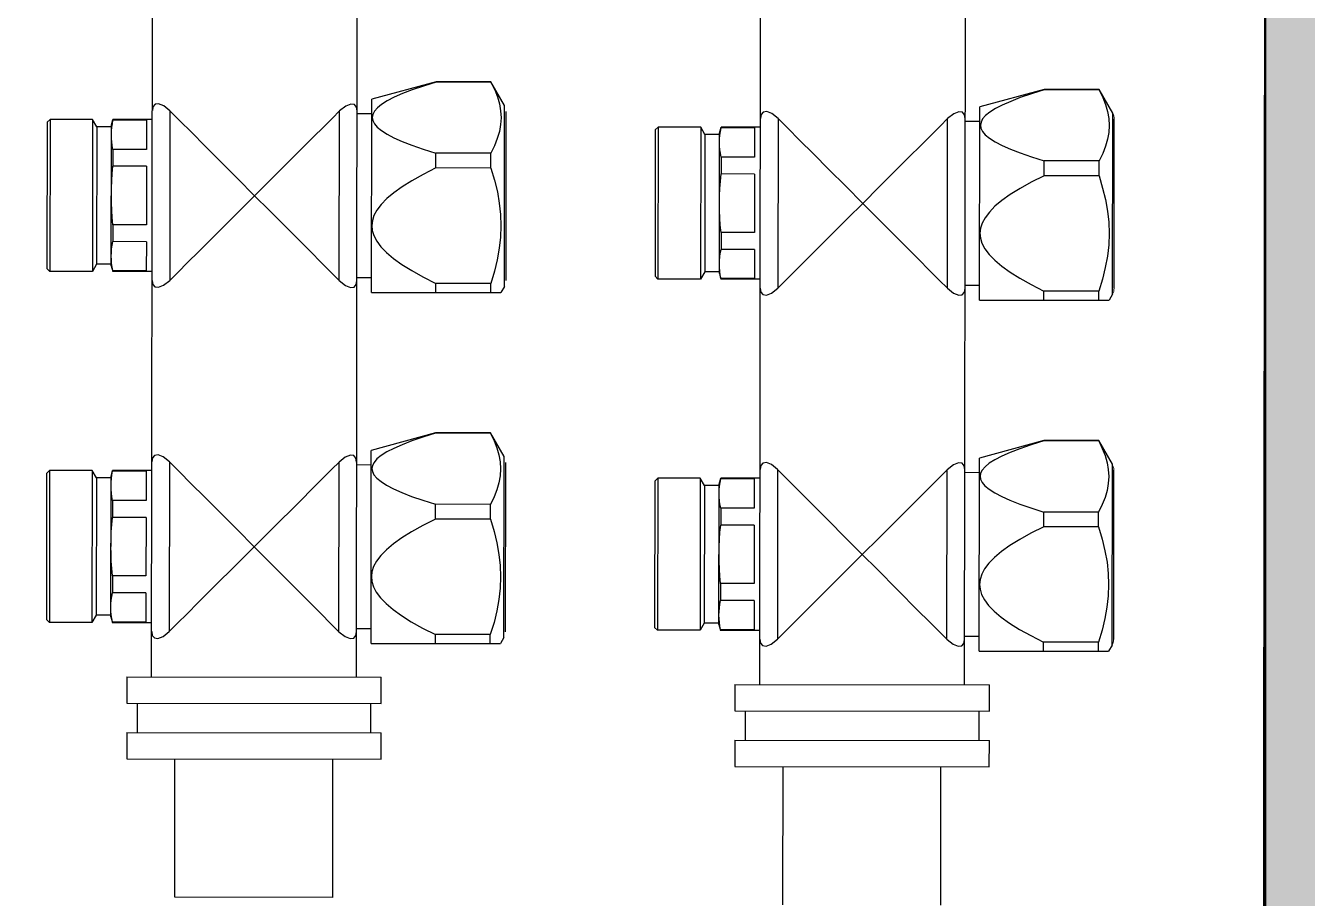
# Model space of a CAD drawing. Header units: millimetres. Extents: x 898 to 1196, y 229 to 443.
# Drawn here: x 1107.3529 to 1107.4956, y 400.0798 to 400.1769 of the extents above; entities that cross this region are included whole.
import ezdxf

# ---------------------------------------------------------------- set-up
doc = ezdxf.new("R2010")
doc.units = ezdxf.units.MM
doc.layers.get('0').update_dxf_attribs({"color": 41})
for name, color, linetype, lineweight in [('alim', 5, 'Continuous', 5), ('CHAUFFAGE', 4, 'Continuous', 5), ('p hachure', 253, 'Continuous', 15), ('p mur', 7, 'Continuous', 40)]:
    doc.layers.add(name, color=color, linetype=linetype, lineweight=lineweight)

# ---------------------------------------------------------------- blocks, each defined once
blk = doc.blocks.new('AUDIT_I_240531090321-0')
at = {"color": 5, "linetype": 'Continuous'}
for centre, start, end in [((12.011, 3.885), 90, 120), ((14.903, 3.885), 60, 90), ((18.011, 3.885), 90, 120), ((20.903, 3.885), 60, 90)]:
    blk.add_arc(centre, 0.2, start, end, dxfattribs=at)
blk = doc.blocks.new('c ef ecs')
at = {"layer": 'alim', "color": 5, "lineweight": -3}
for p, q in [((-303.67868, 72.86584), (-303.67835, 72.86617)), ((-303.67835, 72.86617), (-303.66208, 72.86617)), ((-303.66175, 72.86584), (-303.66208, 72.86617)), ((-303.63961, 72.86584), (-303.63929, 72.86617)), ((-303.63929, 72.86617), (-303.62301, 72.86617)), ((-303.62268, 72.86584), (-303.62301, 72.86617)), ((-303.67868, 72.86584), (-303.66175, 72.86584)), ((-303.67868, 72.8611), (-303.67868, 72.86584)), ((-303.66175, 72.8611), (-303.66175, 72.86584)), ((-303.63961, 72.8611), (-303.63961, 72.86584)), ((-303.63961, 72.86584), (-303.62268, 72.86584)), ((-303.62268, 72.8611), (-303.62268, 72.86584)), ((-303.67868, 72.8611), (-303.66175, 72.8611)), ((-303.67786, 72.86063), (-303.67868, 72.8611)), ((-303.67786, 72.86063), (-303.66256, 72.86063)), ((-303.67786, 72.859), (-303.67786, 72.86063)), ((-303.66256, 72.86063), (-303.66175, 72.8611)), ((-303.66256, 72.859), (-303.66256, 72.86063)), ((-303.6388, 72.86063), (-303.63961, 72.8611)), ((-303.63961, 72.8611), (-303.62268, 72.8611)), ((-303.6388, 72.859), (-303.6388, 72.86063)), ((-303.6388, 72.86063), (-303.6235, 72.86063)), ((-303.6235, 72.86063), (-303.62268, 72.8611)), ((-303.6235, 72.859), (-303.6235, 72.86063)), ((-303.67803, 72.859), (-303.67868, 72.85883)), ((-303.67868, 72.85883), (-303.67861, 72.85883)), ((-303.67868, 72.85445), (-303.67868, 72.85883)), ((-303.6782, 72.8589), (-303.67861, 72.85883)), ((-303.67861, 72.8551), (-303.67861, 72.85883)), ((-303.6778, 72.85896), (-303.6782, 72.8589)), ((-303.6624, 72.859), (-303.67803, 72.859)), ((-303.67739, 72.85899), (-303.6778, 72.85896)), ((-303.67698, 72.859), (-303.67739, 72.85899)), ((-303.67657, 72.85899), (-303.67698, 72.859)), ((-303.67617, 72.85896), (-303.67657, 72.85899)), ((-303.67576, 72.8589), (-303.67617, 72.85896)), ((-303.67535, 72.85883), (-303.67576, 72.8589)), ((-303.67535, 72.85883), (-303.67347, 72.85883)), ((-303.67535, 72.8551), (-303.67535, 72.85883)), ((-303.67266, 72.8589), (-303.67347, 72.85883)), ((-303.67347, 72.8551), (-303.67347, 72.85883)), ((-303.67185, 72.85896), (-303.67266, 72.8589)), ((-303.67103, 72.85899), (-303.67185, 72.85896)), ((-303.67021, 72.859), (-303.67103, 72.85899)), ((-303.6694, 72.85899), (-303.67021, 72.859)), ((-303.66858, 72.85896), (-303.6694, 72.85899)), ((-303.66777, 72.8589), (-303.66858, 72.85896)), ((-303.66696, 72.85883), (-303.66777, 72.8589)), ((-303.66696, 72.85883), (-303.66508, 72.85883)), ((-303.66696, 72.8551), (-303.66696, 72.85883)), ((-303.66467, 72.8589), (-303.66508, 72.85883)), ((-303.66508, 72.8551), (-303.66508, 72.85883)), ((-303.66426, 72.85896), (-303.66467, 72.8589)), ((-303.66386, 72.85899), (-303.66426, 72.85896)), ((-303.66345, 72.859), (-303.66386, 72.85899)), ((-303.66304, 72.85899), (-303.66345, 72.859)), ((-303.66263, 72.85896), (-303.66304, 72.85899)), ((-303.66223, 72.8589), (-303.66263, 72.85896)), ((-303.6624, 72.859), (-303.66175, 72.85883)), ((-303.66182, 72.85883), (-303.66223, 72.8589)), ((-303.66182, 72.85883), (-303.66175, 72.85883)), ((-303.66182, 72.8551), (-303.66182, 72.85883)), ((-303.66175, 72.85445), (-303.66175, 72.85883)), ((-303.63896, 72.859), (-303.63961, 72.85883)), ((-303.63961, 72.85445), (-303.63961, 72.85883)), ((-303.63961, 72.85883), (-303.63954, 72.85883)), ((-303.63913, 72.8589), (-303.63954, 72.85883)), ((-303.63954, 72.8551), (-303.63954, 72.85883)), ((-303.63873, 72.85896), (-303.63913, 72.8589)), ((-303.62333, 72.859), (-303.63896, 72.859)), ((-303.63832, 72.85899), (-303.63873, 72.85896)), ((-303.63791, 72.859), (-303.63832, 72.85899)), ((-303.63751, 72.85899), (-303.63791, 72.859)), ((-303.6371, 72.85896), (-303.63751, 72.85899)), ((-303.63669, 72.8589), (-303.6371, 72.85896)), ((-303.63629, 72.85883), (-303.63669, 72.8589)), ((-303.63629, 72.8551), (-303.63629, 72.85883)), ((-303.63629, 72.85883), (-303.6344, 72.85883)), ((-303.63359, 72.8589), (-303.6344, 72.85883)), ((-303.6344, 72.8551), (-303.6344, 72.85883)), ((-303.63278, 72.85896), (-303.63359, 72.8589)), ((-303.63197, 72.85899), (-303.63278, 72.85896)), ((-303.63115, 72.859), (-303.63197, 72.85899)), ((-303.63033, 72.85899), (-303.63115, 72.859)), ((-303.62952, 72.85896), (-303.63033, 72.85899)), ((-303.62871, 72.8589), (-303.62952, 72.85896)), ((-303.62789, 72.85883), (-303.62871, 72.8589)), ((-303.62789, 72.8551), (-303.62789, 72.85883)), ((-303.62789, 72.85883), (-303.62601, 72.85883)), ((-303.6256, 72.8589), (-303.62601, 72.85883)), ((-303.62601, 72.8551), (-303.62601, 72.85883)), ((-303.6252, 72.85896), (-303.6256, 72.8589)), ((-303.62479, 72.85899), (-303.6252, 72.85896)), ((-303.62438, 72.859), (-303.62479, 72.85899)), ((-303.62397, 72.85899), (-303.62438, 72.859)), ((-303.62357, 72.85896), (-303.62397, 72.85899)), ((-303.62316, 72.8589), (-303.62357, 72.85896)), ((-303.62333, 72.859), (-303.62268, 72.85883)), ((-303.62275, 72.85883), (-303.62316, 72.8589)), ((-303.62275, 72.8551), (-303.62275, 72.85883)), ((-303.62275, 72.85883), (-303.62268, 72.85883)), ((-303.62268, 72.85445), (-303.62268, 72.85883)), ((-303.61665, 72.85721), (-303.61665, 72.82889)), ((-303.61665, 72.85721), (-303.61372, 72.85721)), ((-303.61372, 72.85721), (-303.61372, 72.82889)), ((-303.61372, 72.85607), (-303.61046, 72.85607)), ((-303.61046, 72.85721), (-303.61046, 72.82889)), ((-303.61046, 72.85721), (-303.60753, 72.85721)), ((-303.60753, 72.85721), (-303.60753, 72.82889)), ((-303.61665, 72.85445), (-303.88718, 72.85445)), ((-303.68009, 72.85438), (-303.67966, 72.85445)), ((-303.67861, 72.8551), (-303.67535, 72.8551)), ((-303.67347, 72.8551), (-303.66696, 72.8551)), ((-303.66508, 72.8551), (-303.66182, 72.8551)), ((-303.66077, 72.85445), (-303.66033, 72.85438)), ((-303.64103, 72.85438), (-303.64059, 72.85445)), ((-303.63954, 72.8551), (-303.63629, 72.8551)), ((-303.6344, 72.8551), (-303.62789, 72.8551)), ((-303.62601, 72.8551), (-303.62275, 72.8551)), ((-303.62171, 72.85445), (-303.62127, 72.85438)), ((-303.68042, 72.85375), (-303.68037, 72.85415)), ((-303.6802, 72.85318), (-303.68042, 72.85375)), ((-303.68037, 72.85415), (-303.68009, 72.85438)), ((-303.67966, 72.85249), (-303.6802, 72.85318)), ((-303.66023, 72.85318), (-303.66077, 72.85249)), ((-303.66033, 72.85438), (-303.66006, 72.85415)), ((-303.66001, 72.85375), (-303.66023, 72.85318)), ((-303.66006, 72.85415), (-303.66001, 72.85375)), ((-303.64136, 72.85375), (-303.6413, 72.85415)), ((-303.64114, 72.85318), (-303.64136, 72.85375)), ((-303.6413, 72.85415), (-303.64103, 72.85438)), ((-303.64059, 72.85249), (-303.64114, 72.85318)), ((-303.62116, 72.85318), (-303.62171, 72.85249)), ((-303.62127, 72.85438), (-303.62099, 72.85415)), ((-303.62094, 72.85375), (-303.62116, 72.85318)), ((-303.62099, 72.85415), (-303.62094, 72.85375)), ((-303.67966, 72.85249), (-303.66077, 72.85249)), ((-303.67966, 72.85249), (-303.67855, 72.85139)), ((-303.6617, 72.85157), (-303.66077, 72.85249)), ((-303.64059, 72.85249), (-303.63949, 72.85139)), ((-303.64059, 72.85249), (-303.62171, 72.85249)), ((-303.62263, 72.85157), (-303.62171, 72.85249)), ((-303.59214, 72.85184), (-303.60753, 72.85184)), ((-303.59214, 72.83426), (-303.59214, 72.85184)), ((-303.67855, 72.85139), (-303.67726, 72.8501)), ((-303.664, 72.84927), (-303.66276, 72.85051)), ((-303.66276, 72.85051), (-303.6617, 72.85157)), ((-303.63949, 72.85139), (-303.63819, 72.8501)), ((-303.62493, 72.84927), (-303.62369, 72.85051)), ((-303.62369, 72.85051), (-303.62263, 72.85157)), ((-303.67726, 72.8501), (-303.67572, 72.84856)), ((-303.66541, 72.84786), (-303.664, 72.84927)), ((-303.63819, 72.8501), (-303.63665, 72.84856)), ((-303.62634, 72.84786), (-303.62493, 72.84927)), ((-303.67572, 72.84856), (-303.67398, 72.84681)), ((-303.66857, 72.8447), (-303.66541, 72.84786)), ((-303.63665, 72.84856), (-303.63491, 72.84681)), ((-303.6295, 72.8447), (-303.62634, 72.84786)), ((-303.67398, 72.84681), (-303.67211, 72.84495)), ((-303.63491, 72.84681), (-303.63305, 72.84495)), ((-303.67211, 72.84495), (-303.67021, 72.84305)), ((-303.67021, 72.84305), (-303.66857, 72.8447)), ((-303.63305, 72.84495), (-303.63115, 72.84305)), ((-303.63115, 72.84305), (-303.6295, 72.8447)), ((-303.67021, 72.84305), (-303.67209, 72.84118)), ((-303.66857, 72.84141), (-303.67021, 72.84305)), ((-303.63115, 72.84305), (-303.63302, 72.84118)), ((-303.62951, 72.84141), (-303.63115, 72.84305)), ((-303.67209, 72.84118), (-303.67535, 72.83792)), ((-303.664, 72.83684), (-303.66857, 72.84141)), ((-303.63302, 72.84118), (-303.63628, 72.83792)), ((-303.62494, 72.83684), (-303.62951, 72.84141)), ((-303.67535, 72.83792), (-303.67672, 72.83655)), ((-303.63628, 72.83792), (-303.63765, 72.83655)), ((-303.67672, 72.83655), (-303.67789, 72.83537)), ((-303.66276, 72.8356), (-303.664, 72.83684)), ((-303.63765, 72.83655), (-303.63883, 72.83537)), ((-303.6237, 72.8356), (-303.62494, 72.83684)), ((-303.67789, 72.83537), (-303.67886, 72.8344)), ((-303.6617, 72.83454), (-303.66276, 72.8356)), ((-303.66077, 72.83361), (-303.6617, 72.83454)), ((-303.63883, 72.83537), (-303.6398, 72.8344)), ((-303.62263, 72.83454), (-303.6237, 72.8356)), ((-303.62171, 72.83361), (-303.62263, 72.83454)), ((-303.6802, 72.83292), (-303.67965, 72.83361)), ((-303.67886, 72.8344), (-303.67965, 72.83361)), ((-303.66077, 72.83361), (-303.67965, 72.83361)), ((-303.66077, 72.83361), (-303.66023, 72.83292)), ((-303.64113, 72.83292), (-303.64059, 72.83361)), ((-303.6398, 72.8344), (-303.64059, 72.83361)), ((-303.62171, 72.83361), (-303.64059, 72.83361)), ((-303.62171, 72.83361), (-303.62116, 72.83292)), ((-303.59214, 72.83426), (-303.60753, 72.83426)), ((-303.61665, 72.83166), (-303.88718, 72.83166)), ((-303.68042, 72.83236), (-303.6802, 72.83292)), ((-303.68037, 72.83196), (-303.68042, 72.83236)), ((-303.68009, 72.83173), (-303.68037, 72.83196)), ((-303.67966, 72.83166), (-303.68009, 72.83173)), ((-303.67933, 72.83003), (-303.67933, 72.83166)), ((-303.6611, 72.83003), (-303.6611, 72.83166)), ((-303.66033, 72.83173), (-303.66077, 72.83166)), ((-303.66006, 72.83196), (-303.66033, 72.83173)), ((-303.66023, 72.83292), (-303.66001, 72.83236)), ((-303.66001, 72.83236), (-303.66006, 72.83196)), ((-303.64136, 72.83236), (-303.64113, 72.83292)), ((-303.6413, 72.83196), (-303.64136, 72.83236)), ((-303.64103, 72.83173), (-303.6413, 72.83196)), ((-303.64059, 72.83166), (-303.64103, 72.83173)), ((-303.64026, 72.83003), (-303.64026, 72.83166)), ((-303.62203, 72.83003), (-303.62203, 72.83166)), ((-303.62127, 72.83173), (-303.62171, 72.83166)), ((-303.62099, 72.83196), (-303.62127, 72.83173)), ((-303.62116, 72.83292), (-303.62094, 72.83236)), ((-303.62094, 72.83236), (-303.62099, 72.83196)), ((-303.68291, 72.82287), (-303.68096, 72.83003)), ((-303.65947, 72.83003), (-303.68096, 72.83003)), ((-303.68078, 72.8283), (-303.68038, 72.82892)), ((-303.68038, 72.82892), (-303.67999, 72.8294)), ((-303.67999, 72.8294), (-303.67962, 72.82972)), ((-303.67962, 72.82972), (-303.67927, 72.8299)), ((-303.67927, 72.8299), (-303.67893, 72.82996)), ((-303.67893, 72.82996), (-303.67859, 72.8299)), ((-303.67859, 72.8299), (-303.67824, 72.82973)), ((-303.67824, 72.82973), (-303.67787, 72.82941)), ((-303.67787, 72.82941), (-303.67748, 72.82894)), ((-303.67748, 72.82894), (-303.67708, 72.82832)), ((-303.6699, 72.82833), (-303.66926, 72.82896)), ((-303.66926, 72.82896), (-303.66863, 72.82944)), ((-303.66863, 72.82944), (-303.66803, 72.82976)), ((-303.66803, 72.82976), (-303.66745, 72.82994)), ((-303.66745, 72.82994), (-303.66691, 72.83)), ((-303.66691, 72.83), (-303.66636, 72.82995)), ((-303.66636, 72.82995), (-303.66579, 72.82977)), ((-303.66579, 72.82977), (-303.66518, 72.82945)), ((-303.66518, 72.82945), (-303.66455, 72.82898)), ((-303.66455, 72.82898), (-303.66391, 72.82836)), ((-303.65947, 72.83003), (-303.65947, 72.81562)), ((-303.64384, 72.82287), (-303.64189, 72.83003)), ((-303.6204, 72.83003), (-303.64189, 72.83003)), ((-303.64171, 72.8283), (-303.64131, 72.82892)), ((-303.64131, 72.82892), (-303.64093, 72.8294)), ((-303.64093, 72.8294), (-303.64055, 72.82972)), ((-303.64055, 72.82972), (-303.6402, 72.8299)), ((-303.6402, 72.8299), (-303.63986, 72.82996)), ((-303.63986, 72.82996), (-303.63953, 72.8299)), ((-303.63953, 72.8299), (-303.63917, 72.82973)), ((-303.63917, 72.82973), (-303.6388, 72.82941)), ((-303.6388, 72.82941), (-303.63841, 72.82894)), ((-303.63841, 72.82894), (-303.63802, 72.82832)), ((-303.63083, 72.82833), (-303.63019, 72.82896)), ((-303.63019, 72.82896), (-303.62957, 72.82944)), ((-303.62957, 72.82944), (-303.62896, 72.82976)), ((-303.62896, 72.82976), (-303.62839, 72.82994)), ((-303.62839, 72.82994), (-303.62784, 72.83)), ((-303.62784, 72.83), (-303.62729, 72.82995)), ((-303.62729, 72.82995), (-303.62672, 72.82977)), ((-303.62672, 72.82977), (-303.62612, 72.82945)), ((-303.62612, 72.82945), (-303.62549, 72.82898)), ((-303.62549, 72.82898), (-303.62484, 72.82836)), ((-303.6204, 72.83003), (-303.6204, 72.81562)), ((-303.61372, 72.82889), (-303.61665, 72.82889)), ((-303.61046, 72.83003), (-303.61372, 72.83003)), ((-303.60753, 72.82889), (-303.61046, 72.82889)), ((-303.68159, 72.8266), (-303.68118, 72.82752)), ((-303.68118, 72.82752), (-303.68078, 72.8283)), ((-303.67708, 72.82832), (-303.67668, 72.82755)), ((-303.67668, 72.82755), (-303.67627, 72.82662)), ((-303.67122, 72.82662), (-303.67055, 72.82755)), ((-303.67055, 72.82755), (-303.6699, 72.82833)), ((-303.66391, 72.82836), (-303.66325, 72.82758)), ((-303.66325, 72.82758), (-303.66258, 72.82664)), ((-303.64252, 72.8266), (-303.64211, 72.82752)), ((-303.64211, 72.82752), (-303.64171, 72.8283)), ((-303.63802, 72.82832), (-303.63761, 72.82755)), ((-303.63761, 72.82755), (-303.6372, 72.82662)), ((-303.63215, 72.82662), (-303.63149, 72.82755)), ((-303.63149, 72.82755), (-303.63083, 72.82833)), ((-303.62484, 72.82836), (-303.62418, 72.82758)), ((-303.62418, 72.82758), (-303.62352, 72.82664)), ((-303.682, 72.82552), (-303.68159, 72.8266)), ((-303.67627, 72.82662), (-303.67584, 72.82554)), ((-303.67189, 72.82554), (-303.67122, 72.82662)), ((-303.66258, 72.82664), (-303.6619, 72.82555)), ((-303.64294, 72.82552), (-303.64252, 72.8266)), ((-303.6372, 72.82662), (-303.63678, 72.82554)), ((-303.63283, 72.82554), (-303.63215, 72.82662)), ((-303.62352, 72.82664), (-303.62283, 72.82555)), ((-303.68243, 72.82428), (-303.682, 72.82552)), ((-303.67584, 72.82554), (-303.67541, 72.82429)), ((-303.67259, 72.82429), (-303.67189, 72.82554)), ((-303.6619, 72.82555), (-303.6612, 72.8243)), ((-303.64337, 72.82428), (-303.64294, 72.82552)), ((-303.63678, 72.82554), (-303.63634, 72.82429)), ((-303.63353, 72.82429), (-303.63283, 72.82554)), ((-303.62283, 72.82555), (-303.62213, 72.8243)), ((-303.68288, 72.82287), (-303.68243, 72.82428)), ((-303.67541, 72.82429), (-303.67496, 72.82287)), ((-303.67332, 72.82287), (-303.67259, 72.82429)), ((-303.6612, 72.8243), (-303.66047, 72.82287)), ((-303.64381, 72.82287), (-303.64337, 72.82428)), ((-303.63634, 72.82429), (-303.6359, 72.82287)), ((-303.63425, 72.82287), (-303.63353, 72.82429)), ((-303.62213, 72.8243), (-303.6214, 72.82287)), ((-303.68288, 72.82287), (-303.68291, 72.82287)), ((-303.68291, 72.81675), (-303.68291, 72.82287)), ((-303.68288, 72.81675), (-303.68288, 72.82287)), ((-303.67332, 72.82287), (-303.67496, 72.82287)), ((-303.67496, 72.81675), (-303.67496, 72.82287)), ((-303.67332, 72.81675), (-303.67332, 72.82287)), ((-303.65947, 72.82287), (-303.66047, 72.82287)), ((-303.66047, 72.81675), (-303.66047, 72.82287)), ((-303.64384, 72.81675), (-303.64384, 72.82287)), ((-303.64381, 72.82287), (-303.64384, 72.82287)), ((-303.64381, 72.81675), (-303.64381, 72.82287)), ((-303.6359, 72.81675), (-303.6359, 72.82287)), ((-303.63425, 72.82287), (-303.6359, 72.82287)), ((-303.63425, 72.81675), (-303.63425, 72.82287)), ((-303.6214, 72.81675), (-303.6214, 72.82287)), ((-303.6204, 72.82287), (-303.6214, 72.82287)), ((-303.68288, 72.81675), (-303.68291, 72.81675)), ((-303.68028, 72.81523), (-303.68291, 72.81675)), ((-303.68288, 72.81675), (-303.68204, 72.81634)), ((-303.68204, 72.81634), (-303.68125, 72.81604)), ((-303.68125, 72.81604), (-303.68047, 72.81581)), ((-303.67738, 72.81581), (-303.6766, 72.81604)), ((-303.6766, 72.81604), (-303.6758, 72.81634)), ((-303.6758, 72.81634), (-303.67496, 72.81675)), ((-303.67332, 72.81675), (-303.67496, 72.81675)), ((-303.67332, 72.81675), (-303.67196, 72.81634)), ((-303.67196, 72.81634), (-303.67066, 72.81603)), ((-303.67066, 72.81603), (-303.6694, 72.81581)), ((-303.66439, 72.81581), (-303.66312, 72.81603)), ((-303.66312, 72.81603), (-303.66183, 72.81634)), ((-303.66183, 72.81634), (-303.66047, 72.81675)), ((-303.65947, 72.81675), (-303.66047, 72.81675)), ((-303.64122, 72.81523), (-303.64384, 72.81675)), ((-303.64381, 72.81675), (-303.64384, 72.81675)), ((-303.64381, 72.81675), (-303.64298, 72.81634)), ((-303.64298, 72.81634), (-303.64218, 72.81604)), ((-303.64218, 72.81604), (-303.6414, 72.81581)), ((-303.63831, 72.81581), (-303.63753, 72.81604)), ((-303.63753, 72.81604), (-303.63673, 72.81634)), ((-303.63673, 72.81634), (-303.6359, 72.81675)), ((-303.63425, 72.81675), (-303.6359, 72.81675)), ((-303.63425, 72.81675), (-303.63289, 72.81634)), ((-303.63289, 72.81634), (-303.6316, 72.81603)), ((-303.6316, 72.81603), (-303.63033, 72.81581)), ((-303.62532, 72.81581), (-303.62406, 72.81603)), ((-303.62406, 72.81603), (-303.62276, 72.81634)), ((-303.62276, 72.81634), (-303.6214, 72.81675)), ((-303.6204, 72.81675), (-303.6214, 72.81675)), ((-303.68047, 72.81581), (-303.67969, 72.81568)), ((-303.66015, 72.81523), (-303.68028, 72.81523)), ((-303.67969, 72.81568), (-303.67892, 72.81563)), ((-303.6608, 72.81505), (-303.67963, 72.81505)), ((-303.67892, 72.81563), (-303.67815, 72.81568)), ((-303.67815, 72.81568), (-303.67738, 72.81581)), ((-303.6694, 72.81581), (-303.66814, 72.81567)), ((-303.66814, 72.81567), (-303.66689, 72.81562)), ((-303.66689, 72.81562), (-303.66564, 72.81567)), ((-303.66564, 72.81567), (-303.66439, 72.81581)), ((-303.66015, 72.81523), (-303.65947, 72.81562)), ((-303.6414, 72.81581), (-303.64063, 72.81568)), ((-303.62108, 72.81523), (-303.64122, 72.81523)), ((-303.64063, 72.81568), (-303.63985, 72.81563)), ((-303.62173, 72.81505), (-303.64057, 72.81505)), ((-303.63985, 72.81563), (-303.63908, 72.81568)), ((-303.63908, 72.81568), (-303.63831, 72.81581)), ((-303.63033, 72.81581), (-303.62908, 72.81567)), ((-303.62908, 72.81567), (-303.62782, 72.81562)), ((-303.62782, 72.81562), (-303.62657, 72.81567)), ((-303.62657, 72.81567), (-303.62532, 72.81581)), ((-303.62108, 72.81523), (-303.6204, 72.81562))]:
    blk.add_line(p, q, dxfattribs=at)
at = {"layer": 'alim', "color": 1, "lineweight": -3}
for p, q in [((-303.6779, 72.79814), (-303.67758, 72.79846)), ((-303.6779, 72.79814), (-303.66098, 72.79814)), ((-303.6779, 72.7934), (-303.6779, 72.79814)), ((-303.67758, 72.79846), (-303.6613, 72.79846)), ((-303.66098, 72.79814), (-303.6613, 72.79846)), ((-303.66098, 72.7934), (-303.66098, 72.79814)), ((-303.63884, 72.79814), (-303.63851, 72.79846)), ((-303.63884, 72.7934), (-303.63884, 72.79814)), ((-303.63884, 72.79814), (-303.62191, 72.79814)), ((-303.63851, 72.79846), (-303.62223, 72.79846)), ((-303.62191, 72.79814), (-303.62223, 72.79846)), ((-303.62191, 72.7934), (-303.62191, 72.79814)), ((-303.6779, 72.7934), (-303.66098, 72.7934)), ((-303.67709, 72.79293), (-303.6779, 72.7934)), ((-303.66179, 72.79293), (-303.66098, 72.7934)), ((-303.63802, 72.79293), (-303.63884, 72.7934)), ((-303.63884, 72.7934), (-303.62191, 72.7934)), ((-303.62272, 72.79293), (-303.62191, 72.7934)), ((-303.67709, 72.79293), (-303.66179, 72.79293)), ((-303.67709, 72.7913), (-303.67709, 72.79293)), ((-303.66179, 72.7913), (-303.66179, 72.79293)), ((-303.63802, 72.7913), (-303.63802, 72.79293)), ((-303.63802, 72.79293), (-303.62272, 72.79293)), ((-303.62272, 72.7913), (-303.62272, 72.79293)), ((-303.67725, 72.7913), (-303.6779, 72.79112)), ((-303.6779, 72.79112), (-303.67783, 72.79112)), ((-303.6779, 72.78674), (-303.6779, 72.79112)), ((-303.67743, 72.7912), (-303.67783, 72.79112)), ((-303.67783, 72.78739), (-303.67783, 72.79112)), ((-303.67702, 72.79125), (-303.67743, 72.7912)), ((-303.66163, 72.7913), (-303.67725, 72.7913)), ((-303.67661, 72.79129), (-303.67702, 72.79125)), ((-303.67621, 72.7913), (-303.67661, 72.79129)), ((-303.6758, 72.79129), (-303.67621, 72.7913)), ((-303.67539, 72.79125), (-303.6758, 72.79129)), ((-303.67499, 72.7912), (-303.67539, 72.79125)), ((-303.67458, 72.79112), (-303.67499, 72.7912)), ((-303.67458, 72.79112), (-303.67269, 72.79112)), ((-303.67458, 72.78739), (-303.67458, 72.79112)), ((-303.67188, 72.7912), (-303.67269, 72.79112)), ((-303.67269, 72.78739), (-303.67269, 72.79112)), ((-303.67107, 72.79125), (-303.67188, 72.7912)), ((-303.67026, 72.79129), (-303.67107, 72.79125)), ((-303.66944, 72.7913), (-303.67026, 72.79129)), ((-303.66862, 72.79129), (-303.66944, 72.7913)), ((-303.66781, 72.79125), (-303.66862, 72.79129)), ((-303.667, 72.7912), (-303.66781, 72.79125)), ((-303.66618, 72.79112), (-303.667, 72.7912)), ((-303.66618, 72.79112), (-303.6643, 72.79112)), ((-303.66618, 72.78739), (-303.66618, 72.79112)), ((-303.66389, 72.7912), (-303.6643, 72.79112)), ((-303.6643, 72.78739), (-303.6643, 72.79112)), ((-303.66349, 72.79125), (-303.66389, 72.7912)), ((-303.66308, 72.79129), (-303.66349, 72.79125)), ((-303.66267, 72.7913), (-303.66308, 72.79129)), ((-303.66227, 72.79129), (-303.66267, 72.7913)), ((-303.66186, 72.79125), (-303.66227, 72.79129)), ((-303.66145, 72.7912), (-303.66186, 72.79125)), ((-303.66163, 72.7913), (-303.66098, 72.79112)), ((-303.66105, 72.79112), (-303.66145, 72.7912)), ((-303.66105, 72.79112), (-303.66098, 72.79112)), ((-303.66105, 72.78739), (-303.66105, 72.79112)), ((-303.66098, 72.78674), (-303.66098, 72.79112)), ((-303.63819, 72.7913), (-303.63884, 72.79112)), ((-303.63884, 72.78674), (-303.63884, 72.79112)), ((-303.63884, 72.79112), (-303.63877, 72.79112)), ((-303.63836, 72.7912), (-303.63877, 72.79112)), ((-303.63877, 72.78739), (-303.63877, 72.79112)), ((-303.63795, 72.79125), (-303.63836, 72.7912)), ((-303.62256, 72.7913), (-303.63819, 72.7913)), ((-303.63755, 72.79129), (-303.63795, 72.79125)), ((-303.63714, 72.7913), (-303.63755, 72.79129)), ((-303.63673, 72.79129), (-303.63714, 72.7913)), ((-303.63632, 72.79125), (-303.63673, 72.79129)), ((-303.63592, 72.7912), (-303.63632, 72.79125)), ((-303.63551, 72.79112), (-303.63592, 72.7912)), ((-303.63551, 72.78739), (-303.63551, 72.79112)), ((-303.63551, 72.79112), (-303.63363, 72.79112)), ((-303.63282, 72.7912), (-303.63363, 72.79112)), ((-303.63363, 72.78739), (-303.63363, 72.79112)), ((-303.632, 72.79125), (-303.63282, 72.7912)), ((-303.63119, 72.79129), (-303.632, 72.79125)), ((-303.63037, 72.7913), (-303.63119, 72.79129)), ((-303.62956, 72.79129), (-303.63037, 72.7913)), ((-303.62874, 72.79125), (-303.62956, 72.79129)), ((-303.62793, 72.7912), (-303.62874, 72.79125)), ((-303.62712, 72.79112), (-303.62793, 72.7912)), ((-303.62712, 72.78739), (-303.62712, 72.79112)), ((-303.62712, 72.79112), (-303.62523, 72.79112)), ((-303.62483, 72.7912), (-303.62523, 72.79112)), ((-303.62523, 72.78739), (-303.62523, 72.79112)), ((-303.62442, 72.79125), (-303.62483, 72.7912)), ((-303.62401, 72.79129), (-303.62442, 72.79125)), ((-303.62361, 72.7913), (-303.62401, 72.79129)), ((-303.6232, 72.79129), (-303.62361, 72.7913)), ((-303.62279, 72.79125), (-303.6232, 72.79129)), ((-303.62239, 72.7912), (-303.62279, 72.79125)), ((-303.62256, 72.7913), (-303.62191, 72.79112)), ((-303.62198, 72.79112), (-303.62239, 72.7912)), ((-303.62198, 72.78739), (-303.62198, 72.79112)), ((-303.62198, 72.79112), (-303.62191, 72.79112)), ((-303.62191, 72.78674), (-303.62191, 72.79112)), ((-303.61588, 72.78951), (-303.61588, 72.76118)), ((-303.61588, 72.78951), (-303.61295, 72.78951)), ((-303.61295, 72.78951), (-303.61295, 72.76118)), ((-303.60969, 72.78951), (-303.60969, 72.76118)), ((-303.60969, 72.78951), (-303.60676, 72.78951)), ((-303.60676, 72.78951), (-303.60676, 72.76118)), ((-303.67783, 72.78739), (-303.67458, 72.78739)), ((-303.67269, 72.78739), (-303.66618, 72.78739)), ((-303.6643, 72.78739), (-303.66105, 72.78739)), ((-303.63877, 72.78739), (-303.63551, 72.78739)), ((-303.63363, 72.78739), (-303.62712, 72.78739)), ((-303.62523, 72.78739), (-303.62198, 72.78739)), ((-303.61295, 72.78837), (-303.60969, 72.78837)), ((-303.61588, 72.78674), (-303.88641, 72.78674)), ((-303.67965, 72.78604), (-303.67959, 72.78644)), ((-303.67943, 72.78547), (-303.67965, 72.78604)), ((-303.67959, 72.78644), (-303.67932, 72.78667)), ((-303.67932, 72.78667), (-303.67888, 72.78674)), ((-303.66, 72.78674), (-303.65956, 72.78667)), ((-303.65956, 72.78667), (-303.65929, 72.78644)), ((-303.65923, 72.78604), (-303.65945, 72.78548)), ((-303.65929, 72.78644), (-303.65923, 72.78604)), ((-303.64058, 72.78604), (-303.64053, 72.78644)), ((-303.64036, 72.78547), (-303.64058, 72.78604)), ((-303.64053, 72.78644), (-303.64025, 72.78667)), ((-303.64025, 72.78667), (-303.63981, 72.78674)), ((-303.62093, 72.78674), (-303.62049, 72.78667)), ((-303.62049, 72.78667), (-303.62022, 72.78644)), ((-303.62017, 72.78604), (-303.62039, 72.78548)), ((-303.62022, 72.78644), (-303.62017, 72.78604)), ((-303.67888, 72.78479), (-303.67943, 72.78547)), ((-303.67888, 72.78479), (-303.66, 72.78479)), ((-303.67888, 72.78479), (-303.67778, 72.78369)), ((-303.66092, 72.78386), (-303.66, 72.78479)), ((-303.65945, 72.78548), (-303.66, 72.78479)), ((-303.63981, 72.78479), (-303.64036, 72.78547)), ((-303.63981, 72.78479), (-303.63871, 72.78369)), ((-303.63981, 72.78479), (-303.62093, 72.78479)), ((-303.62186, 72.78386), (-303.62093, 72.78479)), ((-303.62039, 72.78548), (-303.62093, 72.78479)), ((-303.67778, 72.78369), (-303.67648, 72.78239)), ((-303.66198, 72.7828), (-303.66092, 72.78386)), ((-303.63871, 72.78369), (-303.63742, 72.78239)), ((-303.62292, 72.7828), (-303.62186, 72.78386)), ((-303.59136, 72.78414), (-303.60676, 72.78414)), ((-303.67648, 72.78239), (-303.67494, 72.78085)), ((-303.66322, 72.78157), (-303.66198, 72.7828)), ((-303.63742, 72.78239), (-303.63588, 72.78085)), ((-303.62415, 72.78157), (-303.62292, 72.7828)), ((-303.67494, 72.78085), (-303.6732, 72.77911)), ((-303.66463, 72.78015), (-303.66322, 72.78157)), ((-303.63588, 72.78085), (-303.63414, 72.77911)), ((-303.62557, 72.78015), (-303.62415, 72.78157)), ((-303.6732, 72.77911), (-303.67134, 72.77725)), ((-303.66779, 72.77699), (-303.66463, 72.78015)), ((-303.63414, 72.77911), (-303.63227, 72.77725)), ((-303.62873, 72.77699), (-303.62557, 72.78015)), ((-303.67134, 72.77725), (-303.66944, 72.77535)), ((-303.66944, 72.77535), (-303.66779, 72.77699)), ((-303.63227, 72.77725), (-303.63037, 72.77535)), ((-303.63037, 72.77535), (-303.62873, 72.77699)), ((-303.66944, 72.77535), (-303.67131, 72.77348)), ((-303.6678, 72.77371), (-303.66944, 72.77535)), ((-303.63037, 72.77535), (-303.63224, 72.77348)), ((-303.62873, 72.77371), (-303.63037, 72.77535)), ((-303.67131, 72.77348), (-303.67457, 72.77021)), ((-303.66323, 72.76914), (-303.6678, 72.77371)), ((-303.63224, 72.77348), (-303.63551, 72.77021)), ((-303.62416, 72.76914), (-303.62873, 72.77371)), ((-303.67594, 72.76885), (-303.67712, 72.76767)), ((-303.67457, 72.77021), (-303.67594, 72.76885)), ((-303.66199, 72.7679), (-303.66323, 72.76914)), ((-303.63687, 72.76885), (-303.63805, 72.76767)), ((-303.63551, 72.77021), (-303.63687, 72.76885)), ((-303.62292, 72.7679), (-303.62416, 72.76914)), ((-303.67712, 72.76767), (-303.67809, 72.7667)), ((-303.66092, 72.76683), (-303.66199, 72.7679)), ((-303.63805, 72.76767), (-303.63902, 72.7667)), ((-303.62186, 72.76683), (-303.62292, 72.7679)), ((-303.67809, 72.7667), (-303.67888, 72.76591)), ((-303.66, 72.7659), (-303.66092, 72.76683)), ((-303.63902, 72.7667), (-303.63981, 72.76591)), ((-303.62093, 72.7659), (-303.62186, 72.76683)), ((-303.59136, 72.76656), (-303.60676, 72.76656)), ((-303.67965, 72.76465), (-303.67943, 72.76522)), ((-303.67959, 72.76425), (-303.67965, 72.76465)), ((-303.67943, 72.76522), (-303.67888, 72.76591)), ((-303.66, 72.76591), (-303.67888, 72.76591)), ((-303.66, 72.7659), (-303.65945, 72.76522)), ((-303.65945, 72.76522), (-303.65923, 72.76465)), ((-303.65923, 72.76465), (-303.65929, 72.76425)), ((-303.64058, 72.76465), (-303.64036, 72.76522)), ((-303.64053, 72.76425), (-303.64058, 72.76465)), ((-303.64036, 72.76522), (-303.63981, 72.76591)), ((-303.62093, 72.76591), (-303.63981, 72.76591)), ((-303.62093, 72.7659), (-303.62039, 72.76522)), ((-303.62039, 72.76522), (-303.62017, 72.76465)), ((-303.62017, 72.76465), (-303.62022, 72.76425)), ((-303.61588, 72.76395), (-303.88641, 72.76395)), ((-303.67932, 72.76402), (-303.67959, 72.76425)), ((-303.67888, 72.76395), (-303.67932, 72.76402)), ((-303.67855, 72.76232), (-303.67855, 72.76395)), ((-303.66032, 72.76232), (-303.66032, 72.76395)), ((-303.65956, 72.76402), (-303.66, 72.76395)), ((-303.65929, 72.76425), (-303.65956, 72.76402)), ((-303.64025, 72.76402), (-303.64053, 72.76425)), ((-303.63981, 72.76395), (-303.64025, 72.76402)), ((-303.63949, 72.76232), (-303.63949, 72.76395)), ((-303.62126, 72.76232), (-303.62126, 72.76395)), ((-303.62049, 72.76402), (-303.62093, 72.76395)), ((-303.62022, 72.76425), (-303.62049, 72.76402)), ((-303.68214, 72.75516), (-303.68018, 72.76232)), ((-303.6587, 72.76232), (-303.68018, 72.76232)), ((-303.67961, 72.76122), (-303.67922, 72.76169)), ((-303.67922, 72.76169), (-303.67885, 72.76201)), ((-303.67885, 72.76201), (-303.67849, 72.76219)), ((-303.67849, 72.76219), (-303.67815, 72.76225)), ((-303.67815, 72.76225), (-303.67782, 72.7622)), ((-303.67782, 72.7622), (-303.67747, 72.76202)), ((-303.67747, 72.76202), (-303.67709, 72.76171)), ((-303.67709, 72.76171), (-303.6767, 72.76124)), ((-303.66848, 72.76125), (-303.66786, 72.76173)), ((-303.66786, 72.76173), (-303.66725, 72.76205)), ((-303.66725, 72.76205), (-303.66668, 72.76224)), ((-303.66668, 72.76224), (-303.66613, 72.7623)), ((-303.66613, 72.7623), (-303.66558, 72.76224)), ((-303.66558, 72.76224), (-303.66501, 72.76207)), ((-303.66501, 72.76207), (-303.66441, 72.76175)), ((-303.66441, 72.76175), (-303.66378, 72.76128)), ((-303.6587, 72.76232), (-303.6587, 72.74791)), ((-303.64307, 72.75516), (-303.64112, 72.76232)), ((-303.61963, 72.76232), (-303.64112, 72.76232)), ((-303.64054, 72.76122), (-303.64015, 72.76169)), ((-303.64015, 72.76169), (-303.63978, 72.76201)), ((-303.63978, 72.76201), (-303.63943, 72.76219)), ((-303.63943, 72.76219), (-303.63909, 72.76225)), ((-303.63909, 72.76225), (-303.63875, 72.7622)), ((-303.63875, 72.7622), (-303.6384, 72.76202)), ((-303.6384, 72.76202), (-303.63803, 72.76171)), ((-303.63803, 72.76171), (-303.63764, 72.76124)), ((-303.62942, 72.76125), (-303.62879, 72.76173)), ((-303.62879, 72.76173), (-303.62819, 72.76205)), ((-303.62819, 72.76205), (-303.62761, 72.76224)), ((-303.62761, 72.76224), (-303.62706, 72.7623)), ((-303.62706, 72.7623), (-303.62652, 72.76224)), ((-303.62652, 72.76224), (-303.62595, 72.76207)), ((-303.62595, 72.76207), (-303.62534, 72.76175)), ((-303.62534, 72.76175), (-303.62471, 72.76128)), ((-303.61963, 72.76232), (-303.61963, 72.74791)), ((-303.60969, 72.76232), (-303.61295, 72.76232)), ((-303.6804, 72.75982), (-303.68, 72.76059)), ((-303.68, 72.76059), (-303.67961, 72.76122)), ((-303.6767, 72.76124), (-303.67631, 72.76062)), ((-303.67631, 72.76062), (-303.6759, 72.75984)), ((-303.66978, 72.75985), (-303.66913, 72.76063)), ((-303.66913, 72.76063), (-303.66848, 72.76125)), ((-303.66378, 72.76128), (-303.66313, 72.76065)), ((-303.66313, 72.76065), (-303.66248, 72.75987)), ((-303.64134, 72.75982), (-303.64093, 72.76059)), ((-303.64093, 72.76059), (-303.64054, 72.76122)), ((-303.63764, 72.76124), (-303.63724, 72.76062)), ((-303.63724, 72.76062), (-303.63684, 72.75984)), ((-303.63071, 72.75985), (-303.63006, 72.76063)), ((-303.63006, 72.76063), (-303.62942, 72.76125)), ((-303.62471, 72.76128), (-303.62407, 72.76065)), ((-303.62407, 72.76065), (-303.62341, 72.75987)), ((-303.61295, 72.76118), (-303.61588, 72.76118)), ((-303.60676, 72.76118), (-303.60969, 72.76118)), ((-303.68123, 72.75782), (-303.68081, 72.75889)), ((-303.68081, 72.75889), (-303.6804, 72.75982)), ((-303.6759, 72.75984), (-303.67549, 72.75892)), ((-303.67549, 72.75892), (-303.67507, 72.75783)), ((-303.67112, 72.75783), (-303.67044, 72.75892)), ((-303.67044, 72.75892), (-303.66978, 72.75985)), ((-303.66248, 72.75987), (-303.66181, 72.75894)), ((-303.66181, 72.75894), (-303.66112, 72.75785)), ((-303.64216, 72.75782), (-303.64175, 72.75889)), ((-303.64175, 72.75889), (-303.64134, 72.75982)), ((-303.63684, 72.75984), (-303.63642, 72.75892)), ((-303.63642, 72.75892), (-303.636, 72.75783)), ((-303.63205, 72.75783), (-303.63138, 72.75892)), ((-303.63138, 72.75892), (-303.63071, 72.75985)), ((-303.62341, 72.75987), (-303.62274, 72.75894)), ((-303.62274, 72.75894), (-303.62206, 72.75785)), ((-303.68166, 72.75657), (-303.68123, 72.75782)), ((-303.67507, 72.75783), (-303.67464, 72.75658)), ((-303.67182, 72.75658), (-303.67112, 72.75783)), ((-303.66112, 72.75785), (-303.66042, 72.75659)), ((-303.64259, 72.75657), (-303.64216, 72.75782)), ((-303.636, 72.75783), (-303.63557, 72.75658)), ((-303.63275, 72.75658), (-303.63205, 72.75783)), ((-303.62206, 72.75785), (-303.62136, 72.75659)), ((-303.68211, 72.75516), (-303.68166, 72.75657)), ((-303.67464, 72.75658), (-303.67419, 72.75516)), ((-303.67254, 72.75516), (-303.67182, 72.75658)), ((-303.66042, 72.75659), (-303.65969, 72.75516)), ((-303.64304, 72.75516), (-303.64259, 72.75657)), ((-303.63557, 72.75658), (-303.63512, 72.75516)), ((-303.63347, 72.75516), (-303.63275, 72.75658)), ((-303.62136, 72.75659), (-303.62063, 72.75516)), ((-303.68211, 72.75516), (-303.68214, 72.75516)), ((-303.68214, 72.74904), (-303.68214, 72.75516)), ((-303.68211, 72.74904), (-303.68211, 72.75516)), ((-303.67254, 72.75516), (-303.67419, 72.75516)), ((-303.67419, 72.74904), (-303.67419, 72.75516)), ((-303.67254, 72.74904), (-303.67254, 72.75516)), ((-303.6587, 72.75516), (-303.65969, 72.75516)), ((-303.65969, 72.74904), (-303.65969, 72.75516)), ((-303.64307, 72.74904), (-303.64307, 72.75516)), ((-303.64304, 72.75516), (-303.64307, 72.75516)), ((-303.64304, 72.74904), (-303.64304, 72.75516)), ((-303.63512, 72.74904), (-303.63512, 72.75516)), ((-303.63347, 72.75516), (-303.63512, 72.75516)), ((-303.63347, 72.74904), (-303.63347, 72.75516)), ((-303.62063, 72.74904), (-303.62063, 72.75516)), ((-303.61963, 72.75516), (-303.62063, 72.75516)), ((-303.68211, 72.74904), (-303.68214, 72.74904)), ((-303.67951, 72.74752), (-303.68214, 72.74904)), ((-303.68211, 72.74904), (-303.68127, 72.74864)), ((-303.67502, 72.74864), (-303.67419, 72.74904)), ((-303.67254, 72.74904), (-303.67419, 72.74904)), ((-303.67254, 72.74904), (-303.67118, 72.74864)), ((-303.66105, 72.74864), (-303.65969, 72.74904)), ((-303.6587, 72.74904), (-303.65969, 72.74904)), ((-303.64044, 72.74752), (-303.64307, 72.74904)), ((-303.64304, 72.74904), (-303.64307, 72.74904)), ((-303.64304, 72.74904), (-303.6422, 72.74864)), ((-303.63596, 72.74864), (-303.63512, 72.74904)), ((-303.63347, 72.74904), (-303.63512, 72.74904)), ((-303.63347, 72.74904), (-303.63212, 72.74864)), ((-303.62199, 72.74864), (-303.62063, 72.74904)), ((-303.61963, 72.74904), (-303.62063, 72.74904)), ((-303.68127, 72.74864), (-303.68047, 72.74833)), ((-303.68047, 72.74833), (-303.67969, 72.74811)), ((-303.67969, 72.74811), (-303.67892, 72.74797)), ((-303.65937, 72.74752), (-303.67951, 72.74752)), ((-303.67892, 72.74797), (-303.67815, 72.74792)), ((-303.67815, 72.74792), (-303.67737, 72.74797)), ((-303.67737, 72.74797), (-303.6766, 72.74811)), ((-303.6766, 72.74811), (-303.67582, 72.74833)), ((-303.67582, 72.74833), (-303.67502, 72.74864)), ((-303.67118, 72.74864), (-303.66989, 72.74833)), ((-303.66989, 72.74833), (-303.66862, 72.7481)), ((-303.66862, 72.7481), (-303.66737, 72.74796)), ((-303.66737, 72.74796), (-303.66612, 72.74792)), ((-303.66612, 72.74792), (-303.66486, 72.74796)), ((-303.66486, 72.74796), (-303.66361, 72.7481)), ((-303.66361, 72.7481), (-303.66235, 72.74833)), ((-303.66235, 72.74833), (-303.66105, 72.74864)), ((-303.65937, 72.74752), (-303.6587, 72.74791)), ((-303.6422, 72.74864), (-303.6414, 72.74833)), ((-303.6414, 72.74833), (-303.64062, 72.74811)), ((-303.64062, 72.74811), (-303.63985, 72.74797)), ((-303.6203, 72.74752), (-303.64044, 72.74752)), ((-303.63985, 72.74797), (-303.63908, 72.74792)), ((-303.63908, 72.74792), (-303.63831, 72.74797)), ((-303.63831, 72.74797), (-303.63754, 72.74811)), ((-303.63754, 72.74811), (-303.63676, 72.74833)), ((-303.63676, 72.74833), (-303.63596, 72.74864)), ((-303.63212, 72.74864), (-303.63082, 72.74833)), ((-303.63082, 72.74833), (-303.62956, 72.7481)), ((-303.62956, 72.7481), (-303.6283, 72.74796)), ((-303.6283, 72.74796), (-303.62705, 72.74792)), ((-303.62705, 72.74792), (-303.6258, 72.74796)), ((-303.6258, 72.74796), (-303.62454, 72.7481)), ((-303.62454, 72.7481), (-303.62328, 72.74833)), ((-303.62328, 72.74833), (-303.62199, 72.74864)), ((-303.6203, 72.74752), (-303.61963, 72.74791)), ((-303.66002, 72.74735), (-303.67886, 72.74735)), ((-303.62096, 72.74735), (-303.63979, 72.74735))]:
    blk.add_line(p, q, dxfattribs=at)
at = {"layer": 'alim', "color": 1, "linetype": 'ByBlock', "lineweight": -3}
blk.add_lwpolyline([(-303.97318, 72.88104), (-303.48203, 72.88104), (-303.48203, 72.73061), (-303.97318, 72.73061)], close=True, dxfattribs=at)
at = {"layer": 'alim', "color": 1, "lineweight": -3, "xscale": 0.006511055038041, "yscale": 0.006511055038041, "zscale": 0.006511055038041, "rotation": 180}
blk.add_blockref('AUDIT_I_240531090321-0', (-303.54275, 72.77395), dxfattribs=at)

msp = doc.modelspace()

# ---------------------------------------------------------------- hatches: boundary and pattern name
at = {"layer": 'p hachure', "transparency": 33554559}
h = msp.add_hatch(color=256, dxfattribs=at)
h.dxf.hatch_style = 1
h.paths.add_polyline_path([(1107.26347, 400.7491), (1107.26347, 400.61209), (1107.4909, 400.61209), (1107.4909, 399.81833), (1107.26347, 399.81833), (1107.26347, 397.8991), (1108.06347, 397.8991), (1108.06347, 397.9991), (1107.61347, 397.9991), (1107.61347, 399.9491), (1108.31347, 399.9491), (1108.31347, 400.0491), (1107.71347, 400.0491), (1107.71347, 400.7491)])

# ---------------------------------------------------------------- linework, layer by layer
at = {"layer": 'p mur'}
msp.add_lwpolyline([(1107.26347, 400.7491), (1107.26347, 400.61209), (1107.4909, 400.61209), (1107.4909, 399.81833), (1107.26347, 399.81833), (1107.26347, 397.8991)], dxfattribs=at)

# ---------------------------------------------------------------- block references
at = {"layer": 'CHAUFFAGE', "xscale": -1, "rotation": 89.93055087290372}
msp.add_blockref('c ef ecs', (1179.85331, 96.39967), dxfattribs=at)

doc.saveas('drawing.dxf')
